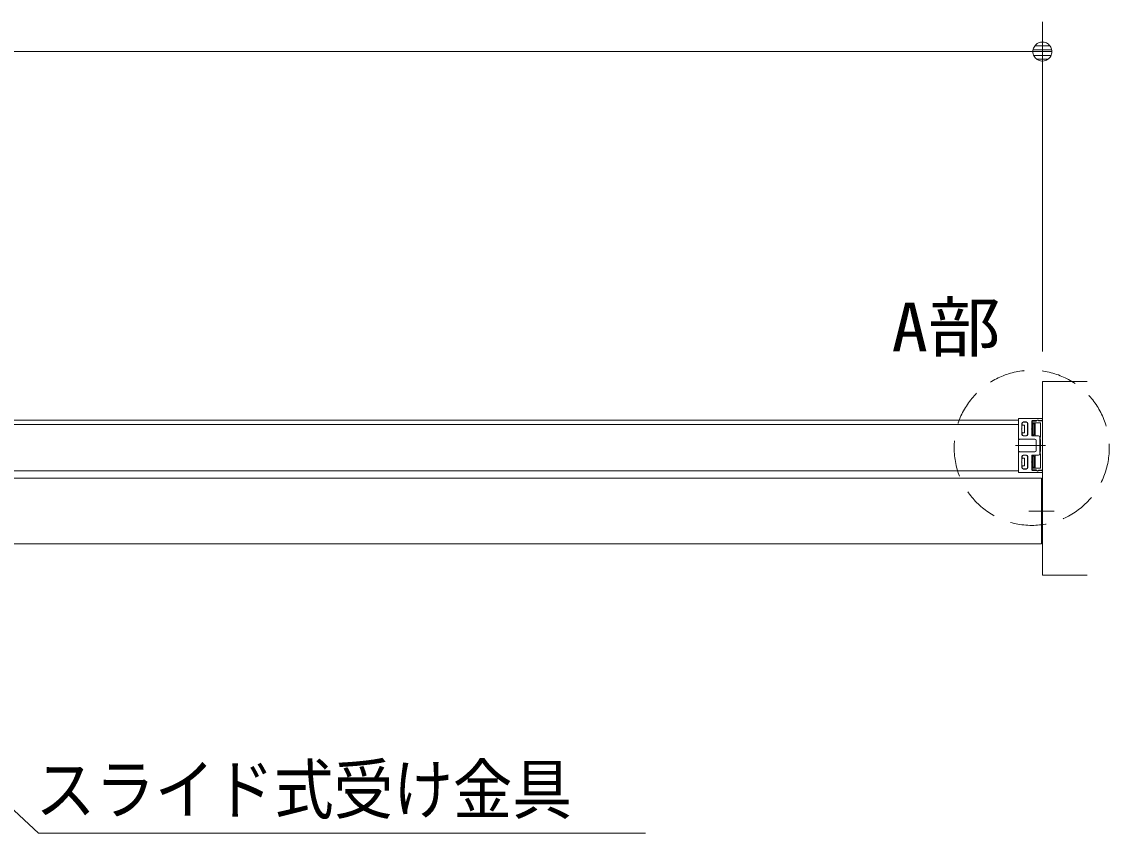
# Model space of a CAD drawing. Units: millimetres, scale not verified. Extents: x -6062 to 6062, y -3045 to 3045.
# Drawn here: x -2788 to -2059, y 1062 to 1606 of the extents above; entities that cross this region are included whole.
import ezdxf
from ezdxf.enums import TextEntityAlignment as Align

# ---------------------------------------------------------------- set-up
doc = ezdxf.new("R2010")
doc.units = ezdxf.units.MM
doc.header["$LTSCALE"] = 20
doc.linetypes.add('DASHED1', pattern=[1.8, 1.2, -0.6])
for name, color, linetype, lineweight in [('0-0_2寸法-1', 7, 'Continuous', 9), ('0-1_0', 7, 'Continuous', 9), ('0-3_2寸法-3', 7, 'Continuous', 9), ('0-4_3一般', 7, 'Continuous', 9)]:
    doc.layers.add(name, color=color, linetype=linetype, lineweight=lineweight)
doc.styles.add('ＭＳ ゴシック', font='')
doc.styles.get('ＭＳ ゴシック').set_extended_font_data('MS Gothic')

# ---------------------------------------------------------------- blocks, each defined once
blk = doc.blocks.new('_Dot')
at = {"layer": '0-1_0'}
for p, q in [((-10, 0), (-20, 0)), ((9.78, 2), (-9.78, 2)), ((7.99, 6), (-7.99, 6)), ((9.16, -3.98), (-9.16, -3.98)), ((6, -7.98), (-6, -7.98))]:
    blk.add_line(p, q, dxfattribs=at)
for points in [[(10, 0), (9.92, 1.25), (9.69, 2.49), (9.3, 3.68), (8.76, 4.82), (8.09, 5.88), (7.29, 6.85), (6.37, 7.71), (5.36, 8.44), (4.26, 9.05), (3.09, 9.51), (1.87, 9.82), (0.63, 9.98), (-0.63, 9.98), (-1.87, 9.82), (-3.09, 9.51), (-4.26, 9.05), (-5.36, 8.44), (-6.37, 7.71), (-7.29, 6.85), (-8.09, 5.88), (-8.76, 4.82), (-9.3, 3.68), (-9.69, 2.49), (-9.92, 1.25), (-10, 0), (0, 0)], [(-10, 0), (-9.92, -1.25), (-9.69, -2.49), (-9.3, -3.68), (-8.76, -4.82), (-8.09, -5.88), (-7.29, -6.85), (-6.37, -7.71), (-5.36, -8.44), (-4.26, -9.05), (-3.09, -9.51), (-1.87, -9.82), (-0.63, -9.98), (0.63, -9.98), (1.87, -9.82), (3.09, -9.51), (4.26, -9.05), (5.36, -8.44), (6.37, -7.71), (7.29, -6.85), (8.09, -5.88), (8.76, -4.82), (9.3, -3.68), (9.69, -2.49), (9.92, -1.25), (10, 0), (0, 0)]]:
    blk.add_lwpolyline(points, close=True, dxfattribs=at)
blk = doc.blocks.new('グループ-30')
at = {"layer": '0-4_3一般'}
for p, q in [((-6638, 26776.9), (-30002, 26776.9)), ((-30000, 26716.9), (-6640, 26716.9)), ((-6640, 26792.3), (-6640, 26792.9)), ((-6640, 26716.9), (-6640, 26096.9)), ((-6638, 26796.9), (-6320, 26796.9)), ((-6638, 26520.9), (-6638, 26788.9)), ((-6638, 26096.9), (-6638, 26776.9)), ((-6636, 26796.9), (-6326, 26796.9)), ((-6594, 26732.9), (-6594, 26659.9)), ((-6592, 26710.9), (-6592, 26704.9)), ((-6536, 26752.9), (-6574, 26752.9)), ((-6538, 26750.9), (-6572, 26750.9)), ((-6572, 26710.9), (-6558, 26710.9)), ((-6558, 26710.9), (-6558, 26607.9)), ((-6518, 26587.9), (-6518, 26730.9)), ((-6516, 26732.9), (-6516, 26585.9)), ((-6460, 26764.9), (-6460, 26659.9)), ((-6458, 26748.9), (-6458, 26750)), ((-6458, 26730.9), (-6458, 26573.9)), ((-6454, 26770.9), (-6396.6, 26770.9)), ((-6453.2, 26755.8), (-6419.9, 26762.5)), ((-6350, 26742.9), (-6452, 26742.9)), ((-6424, 26736.9), (-6452, 26736.9)), ((-6448, 26721.9), (-6448, 26721.7)), ((-6448, 26583.1), (-6448, 26721.7)), ((-6442.8, 26726.9), (-6433.2, 26726.9)), ((-6433, 26726.9), (-6433.2, 26726.9)), ((-6428, 26721.7), (-6428, 26583.1)), ((-6418, 26573.9), (-6418, 26730.9)), ((-6416, 26762.9), (-6406.9, 26762.9)), ((-6406.9, 26762.9), (-6385, 26775.5)), ((-6370, 26766.9), (-6320, 26766.9)), ((-6344, 26546.9), (-6344, 26736.9)), ((-6320, 26796.9), (-6320, 26076.9)), ((-6320, 26766.9), (-6320, 26106.9)), ((-6600, 26653.9), (-6594, 26659.9)), ((-6594, 26647.9), (-6600, 26653.9)), ((-6594, 26647.9), (-6594, 26585.9)), ((-6592, 26613.9), (-6592, 26607.9)), ((-6592, 26607.9), (-6592, 26587.9)), ((-6572, 26607.9), (-6592, 26607.9)), ((-6536, 26565.9), (-6574, 26565.9)), ((-6558, 26607.9), (-6572, 26607.9)), ((-6572, 26567.9), (-6538, 26567.9)), ((-6466, 26653.9), (-6460, 26659.9)), ((-6460, 26647.9), (-6466, 26653.9)), ((-6460, 26647.9), (-6460, 26571.9)), ((-6372, 26565.9), (-6454, 26565.9)), ((-6452, 26567.9), (-6424, 26567.9)), ((-6443, 26577.9), (-6442.8, 26577.9)), ((-6433.2, 26577.9), (-6442.8, 26577.9)), ((-6428, 26582.9), (-6428, 26583.1)), ((-6352, 26545.9), (-6352, 26327.9)), ((-6350, 26546.9), (-6344, 26546.9)), ((-6350, 26516.9), (-6350, 26546.9)), ((-6681.4, 26436.9), (-6281.4, 26436.9)), ((-6632, 26516.9), (-6634, 26516.9)), ((-6628, 26521.9), (-6628, 26520.9)), ((-6422, 26521.9), (-6628, 26521.9)), ((-6466, 26436.9), (-6310.5, 26436.9)), ((-6402, 26501.9), (-6402, 26371.9)), ((-6399.6, 26436.9), (-6279.6, 26436.9)), ((-6344, 26516.9), (-6350, 26516.9)), ((-6344, 26356.9), (-6344, 26516.9)), ((-6638, 26352.9), (-6638, 26084.9)), ((-6632, 26356.9), (-6634, 26356.9)), ((-6594, 26225.9), (-6594, 26287.9)), ((-6592, 26265.9), (-6592, 26259.9)), ((-6536, 26307.9), (-6574, 26307.9)), ((-6538, 26305.9), (-6572, 26305.9)), ((-6558, 26265.9), (-6572, 26265.9)), ((-6558, 26162.9), (-6558, 26265.9)), ((-6518, 26142.9), (-6518, 26285.9)), ((-6516, 26140.9), (-6516, 26287.9)), ((-6460, 26225.9), (-6460, 26301.9)), ((-6458, 26299.9), (-6458, 26142.9)), ((-6372, 26307.9), (-6454, 26307.9)), ((-6424, 26305.9), (-6452, 26305.9)), ((-6448, 26290.9), (-6448, 26290.7)), ((-6448, 26152.1), (-6448, 26290.7)), ((-6442.8, 26295.9), (-6433.2, 26295.9)), ((-6433, 26295.9), (-6433.2, 26295.9)), ((-6428, 26290.7), (-6428, 26152.1)), ((-6418, 26142.9), (-6418, 26299.9)), ((-6350, 26356.9), (-6344, 26356.9)), ((-6350, 26326.9), (-6350, 26356.9)), ((-6344, 26326.9), (-6350, 26326.9)), ((-6344, 26136.9), (-6344, 26326.9)), ((-6600, 26219.9), (-6594, 26225.9)), ((-6594, 26213.9), (-6600, 26219.9)), ((-6594, 26140.9), (-6594, 26213.9)), ((-6592, 26168.9), (-6592, 26162.9)), ((-6592, 26162.9), (-6592, 26142.9)), ((-6572, 26162.9), (-6592, 26162.9)), ((-6536, 26120.9), (-6574, 26120.9)), ((-6572, 26162.9), (-6558, 26162.9)), ((-6572, 26122.9), (-6538, 26122.9)), ((-6466, 26219.9), (-6460, 26225.9)), ((-6458, 26123.8), (-6458, 26124.9)), ((-6419.9, 26111.3), (-6453.2, 26117.9)), ((-6452, 26136.9), (-6424, 26136.9)), ((-6452, 26130.9), (-6350, 26130.9)), ((-6443, 26146.9), (-6442.8, 26146.9)), ((-6433.2, 26146.9), (-6442.8, 26146.9)), ((-6428, 26151.9), (-6428, 26152.1)), ((-6406.9, 26110.9), (-6416, 26110.9)), ((-6385, 26098.2), (-6406.9, 26110.9)), ((-6320, 26106.9), (-6370, 26106.9)), ((-30002, 26096.9), (-6638, 26096.9)), ((-6640, 26096.9), (-30000, 26096.9)), ((-6640, 26081.4), (-6640, 26080.9)), ((-6636, 26076.9), (-6326, 26076.9)), ((-6454, 26102.9), (-6396.6, 26102.9)), ((-6369, 26102.9), (-6320, 26102.9)), ((-6320, 26102.9), (-6320, 26082.9)), ((-6502.2, 25556.9), (-6162.2, 25556.9)), ((-6330, 25116.9), (-53990, 25116.9))]:
    blk.add_line(p, q, dxfattribs=at)
for points in [[(-6320, 26076.9), (-6638, 26076.9), (-6638, 26796.9)], [(-6592, 26730.9), (-6592, 26710.9), (-6572, 26710.9)], [(-6442.8, 26726.9), (-6443, 26726.9), (-6443.2, 26726.8), (-6443.4, 26726.8), (-6443.6, 26726.8), (-6443.8, 26726.7), (-6444, 26726.7), (-6444.2, 26726.6), (-6444.4, 26726.6), (-6444.6, 26726.5), (-6444.7, 26726.4), (-6444.9, 26726.3), (-6445.1, 26726.3), (-6445.3, 26726.2), (-6445.4, 26726), (-6445.6, 26725.9), (-6445.8, 26725.8), (-6445.9, 26725.7), (-6446.1, 26725.6), (-6446.2, 26725.4), (-6446.4, 26725.3), (-6446.5, 26725.1), (-6446.7, 26725), (-6446.8, 26724.8), (-6446.9, 26724.6), (-6447.1, 26724.5), (-6447.2, 26724.3), (-6447.3, 26724.1), (-6447.4, 26724), (-6447.5, 26723.8), (-6447.6, 26723.6), (-6447.6, 26723.4), (-6447.7, 26723.2), (-6447.8, 26723.1), (-6447.8, 26722.9), (-6447.9, 26722.7), (-6447.9, 26722.5), (-6447.9, 26722.3), (-6448, 26722.1), (-6448, 26721.9)], [(-6428, 26721.7), (-6428, 26721.9), (-6428, 26722.1), (-6428.1, 26722.3), (-6428.1, 26722.5), (-6428.1, 26722.7), (-6428.2, 26722.9), (-6428.2, 26723.1), (-6428.3, 26723.3), (-6428.4, 26723.4), (-6428.5, 26723.6), (-6428.5, 26723.8), (-6428.6, 26724), (-6428.7, 26724.1), (-6428.8, 26724.3), (-6428.9, 26724.5), (-6429.1, 26724.6), (-6429.2, 26724.8), (-6429.3, 26725), (-6429.5, 26725.1), (-6429.6, 26725.3), (-6429.8, 26725.4), (-6429.9, 26725.6), (-6430.1, 26725.7), (-6430.2, 26725.8), (-6430.4, 26725.9), (-6430.6, 26726.1), (-6430.7, 26726.2), (-6430.9, 26726.3), (-6431.1, 26726.4), (-6431.3, 26726.4), (-6431.5, 26726.5), (-6431.6, 26726.6), (-6431.8, 26726.6), (-6432, 26726.7), (-6432.2, 26726.8), (-6432.4, 26726.8), (-6432.6, 26726.8), (-6432.8, 26726.9), (-6433, 26726.9)], [(-6369, 26770.9), (-6320, 26770.9), (-6320, 26790.9)], [(-6448, 26583.1), (-6448, 26582.9), (-6448, 26582.7), (-6447.9, 26582.5), (-6447.9, 26582.3), (-6447.9, 26582.1), (-6447.8, 26581.9), (-6447.8, 26581.7), (-6447.7, 26581.5), (-6447.6, 26581.3), (-6447.5, 26581.2), (-6447.5, 26581), (-6447.4, 26580.8), (-6447.3, 26580.6), (-6447.2, 26580.5), (-6447.1, 26580.3), (-6446.9, 26580.1), (-6446.8, 26580), (-6446.7, 26579.8), (-6446.5, 26579.6), (-6446.4, 26579.5), (-6446.2, 26579.3), (-6446.1, 26579.2), (-6445.9, 26579.1), (-6445.8, 26578.9), (-6445.6, 26578.8), (-6445.4, 26578.7), (-6445.3, 26578.6), (-6445.1, 26578.5), (-6444.9, 26578.4), (-6444.7, 26578.3), (-6444.5, 26578.2), (-6444.4, 26578.2), (-6444.2, 26578.1), (-6444, 26578.1), (-6443.8, 26578), (-6443.6, 26578), (-6443.4, 26577.9), (-6443.2, 26577.9), (-6443, 26577.9)], [(-6433.2, 26577.9), (-6433, 26577.9), (-6432.8, 26577.9), (-6432.6, 26577.9), (-6432.4, 26578), (-6432.2, 26578), (-6432, 26578.1), (-6431.8, 26578.1), (-6431.6, 26578.2), (-6431.4, 26578.3), (-6431.3, 26578.3), (-6431.1, 26578.4), (-6430.9, 26578.5), (-6430.7, 26578.6), (-6430.6, 26578.7), (-6430.4, 26578.8), (-6430.2, 26579), (-6430.1, 26579.1), (-6429.9, 26579.2), (-6429.8, 26579.4), (-6429.6, 26579.5), (-6429.5, 26579.7), (-6429.3, 26579.8), (-6429.2, 26580), (-6429.1, 26580.1), (-6428.9, 26580.3), (-6428.8, 26580.5), (-6428.7, 26580.6), (-6428.6, 26580.8), (-6428.5, 26581), (-6428.4, 26581.2), (-6428.4, 26581.3), (-6428.3, 26581.5), (-6428.2, 26581.7), (-6428.2, 26581.9), (-6428.1, 26582.1), (-6428.1, 26582.3), (-6428.1, 26582.5), (-6428, 26582.7), (-6428, 26582.9)], [(-6422, 26351.9), (-6628, 26351.9), (-6628, 26352.9)], [(-6592, 26285.9), (-6592, 26265.9), (-6572, 26265.9)], [(-6442.8, 26295.9), (-6443, 26295.9), (-6443.2, 26295.8), (-6443.4, 26295.8), (-6443.6, 26295.8), (-6443.8, 26295.7), (-6444, 26295.7), (-6444.2, 26295.6), (-6444.4, 26295.6), (-6444.6, 26295.5), (-6444.7, 26295.4), (-6444.9, 26295.3), (-6445.1, 26295.3), (-6445.3, 26295.2), (-6445.4, 26295), (-6445.6, 26294.9), (-6445.8, 26294.8), (-6445.9, 26294.7), (-6446.1, 26294.6), (-6446.2, 26294.4), (-6446.4, 26294.3), (-6446.5, 26294.1), (-6446.7, 26294), (-6446.8, 26293.8), (-6446.9, 26293.6), (-6447.1, 26293.5), (-6447.2, 26293.3), (-6447.3, 26293.1), (-6447.4, 26293), (-6447.5, 26292.8), (-6447.6, 26292.6), (-6447.6, 26292.4), (-6447.7, 26292.2), (-6447.8, 26292.1), (-6447.8, 26291.9), (-6447.9, 26291.7), (-6447.9, 26291.5), (-6447.9, 26291.3), (-6448, 26291.1), (-6448, 26290.9)], [(-6428, 26290.7), (-6428, 26290.9), (-6428, 26291.1), (-6428.1, 26291.3), (-6428.1, 26291.5), (-6428.1, 26291.7), (-6428.2, 26291.9), (-6428.2, 26292.1), (-6428.3, 26292.3), (-6428.4, 26292.4), (-6428.5, 26292.6), (-6428.5, 26292.8), (-6428.6, 26293), (-6428.7, 26293.1), (-6428.8, 26293.3), (-6428.9, 26293.5), (-6429.1, 26293.6), (-6429.2, 26293.8), (-6429.3, 26294), (-6429.5, 26294.1), (-6429.6, 26294.3), (-6429.8, 26294.4), (-6429.9, 26294.6), (-6430.1, 26294.7), (-6430.2, 26294.8), (-6430.4, 26294.9), (-6430.6, 26295.1), (-6430.7, 26295.2), (-6430.9, 26295.3), (-6431.1, 26295.4), (-6431.3, 26295.4), (-6431.5, 26295.5), (-6431.6, 26295.6), (-6431.8, 26295.6), (-6432, 26295.7), (-6432.2, 26295.8), (-6432.4, 26295.8), (-6432.6, 26295.8), (-6432.8, 26295.9), (-6433, 26295.9)], [(-6460, 26108.9), (-6460, 26213.9), (-6466, 26219.9)], [(-6448, 26152.1), (-6448, 26151.9), (-6448, 26151.7), (-6447.9, 26151.5), (-6447.9, 26151.3), (-6447.9, 26151.1), (-6447.8, 26150.9), (-6447.8, 26150.7), (-6447.7, 26150.5), (-6447.6, 26150.3), (-6447.5, 26150.2), (-6447.5, 26150), (-6447.4, 26149.8), (-6447.3, 26149.6), (-6447.2, 26149.5), (-6447.1, 26149.3), (-6446.9, 26149.1), (-6446.8, 26149), (-6446.7, 26148.8), (-6446.5, 26148.6), (-6446.4, 26148.5), (-6446.2, 26148.3), (-6446.1, 26148.2), (-6445.9, 26148.1), (-6445.8, 26147.9), (-6445.6, 26147.8), (-6445.4, 26147.7), (-6445.3, 26147.6), (-6445.1, 26147.5), (-6444.9, 26147.4), (-6444.7, 26147.3), (-6444.5, 26147.2), (-6444.4, 26147.2), (-6444.2, 26147.1), (-6444, 26147.1), (-6443.8, 26147), (-6443.6, 26147), (-6443.4, 26146.9), (-6443.2, 26146.9), (-6443, 26146.9)], [(-6433.2, 26146.9), (-6433, 26146.9), (-6432.8, 26146.9), (-6432.6, 26146.9), (-6432.4, 26147), (-6432.2, 26147), (-6432, 26147.1), (-6431.8, 26147.1), (-6431.6, 26147.2), (-6431.4, 26147.3), (-6431.3, 26147.3), (-6431.1, 26147.4), (-6430.9, 26147.5), (-6430.7, 26147.6), (-6430.6, 26147.7), (-6430.4, 26147.8), (-6430.2, 26148), (-6430.1, 26148.1), (-6429.9, 26148.2), (-6429.8, 26148.4), (-6429.6, 26148.5), (-6429.5, 26148.7), (-6429.3, 26148.8), (-6429.2, 26149), (-6429.1, 26149.1), (-6428.9, 26149.3), (-6428.8, 26149.5), (-6428.7, 26149.6), (-6428.6, 26149.8), (-6428.5, 26150), (-6428.4, 26150.2), (-6428.4, 26150.3), (-6428.3, 26150.5), (-6428.2, 26150.7), (-6428.2, 26150.9), (-6428.1, 26151.1), (-6428.1, 26151.3), (-6428.1, 26151.5), (-6428, 26151.7), (-6428, 26151.9)], [(-6330, 25116.9), (-6330, 25996.9), (-53990, 25996.9), (-53990, 25116.9)]]:
    blk.add_lwpolyline(points, dxfattribs=at)
for centre, radius, start, end in [((-6636, 26792.9), 4, 90, 180), ((-6636, 26792.3), 4, 180, 240), ((-6574, 26732.9), 20, 90, 180), ((-6572, 26730.9), 20, 90, 180), ((-6538, 26730.9), 20, 0, 90), ((-6536, 26732.9), 20, 0, 90), ((-6454, 26764.9), 6, 90, 180), ((-6452, 26750), 6, 101.30993, 180), ((-6452, 26748.9), 6, 180, 270), ((-6452, 26730.9), 6, 97.23876, 172.76124), ((-6452, 26730.9), 6, 172.76124, 180), ((-6452, 26730.9), 6, 90, 97.23876), ((-6424, 26730.9), 6, 82.76124, 90), ((-6424, 26730.9), 6, 7.23876, 82.76124), ((-6416, 26742.9), 20, 90, 101.30993), ((-6424, 26730.9), 6, 0, 7.23876), ((-6384, 26764.9), 14, 33.74899, 154.62307), ((-6380, 26766.9), 10, 0, 120), ((-6369, 26774.9), 4, 213.74899, 270), ((-6350, 26736.9), 6, 0, 90), ((-6326, 26790.9), 6, 0, 90), ((-6574, 26585.9), 20, 180, 270), ((-6572, 26587.9), 20, 180, 270), ((-6538, 26587.9), 20, 270, 0), ((-6536, 26585.9), 20, 270, 0), ((-6454, 26571.9), 6, 180, 270), ((-6452, 26573.9), 6, 180, 187.23876), ((-6452, 26573.9), 6, 187.23876, 262.76124), ((-6452, 26573.9), 6, 262.76124, 270), ((-6424, 26573.9), 6, 270, 277.23876), ((-6424, 26573.9), 6, 277.23876, 352.76124), ((-6424, 26573.9), 6, 352.76124, 0), ((-6372, 26545.9), 20, 0, 90), ((-6634, 26520.9), 4, 180, 270), ((-6632, 26520.9), 4, 270, 0), ((-6422, 26501.9), 20, 0, 90), ((-6634, 26352.9), 4, 90, 180), ((-6632, 26352.9), 4, 0, 90), ((-6574, 26287.9), 20, 90, 180), ((-6572, 26285.9), 20, 90, 180), ((-6538, 26285.9), 20, 0, 90), ((-6536, 26287.9), 20, 0, 90), ((-6454, 26301.9), 6, 90, 180), ((-6452, 26299.9), 6, 97.23876, 172.76124), ((-6452, 26299.9), 6, 172.76124, 180), ((-6452, 26299.9), 6, 90, 97.23876), ((-6424, 26299.9), 6, 82.76124, 90), ((-6424, 26299.9), 6, 7.23876, 82.76124), ((-6422, 26371.9), 20, 270, 0), ((-6424, 26299.9), 6, 0, 7.23876), ((-6372, 26327.9), 20, 270, 0), ((-6574, 26140.9), 20, 180, 270), ((-6572, 26142.9), 20, 180, 270), ((-6538, 26142.9), 20, 270, 0), ((-6536, 26140.9), 20, 270, 0), ((-6454, 26108.9), 6, 180, 270), ((-6452, 26142.9), 6, 180, 187.23876), ((-6452, 26142.9), 6, 187.23876, 262.76124), ((-6452, 26124.9), 6, 90, 180), ((-6452, 26123.8), 6, 180, 258.69007), ((-6452, 26142.9), 6, 262.76124, 270), ((-6424, 26142.9), 6, 270, 277.23876), ((-6424, 26142.9), 6, 277.23876, 352.76124), ((-6416, 26130.9), 20, 258.69007, 270), ((-6424, 26142.9), 6, 352.76124, 360), ((-6380, 26106.9), 10, 240, 0), ((-6350, 26136.9), 6, 270, 0), ((-6636, 26081.4), 4, 120, 180), ((-6636, 26080.9), 4, 180, 270), ((-6384, 26108.9), 14, 205.37693, 326.25101), ((-6369, 26098.9), 4, 90, 146.25101), ((-6326, 26082.9), 6, 270, 0)]:
    blk.add_arc(centre, radius, start, end, dxfattribs=at)
blk = doc.blocks.new('グループ-31')
at = {"layer": '0-4_3一般'}
blk.add_blockref('グループ-30', (0, 0), dxfattribs=at)

msp = doc.modelspace()

# ---------------------------------------------------------------- linework, layer by layer
at = {"layer": '0-0_2寸法-1'}
for p, q in [((-2103.5, 1384.84), (-2103.5, 1606)), ((-2116.21, 1586), (-4481.79, 1586))]:
    msp.add_line(p, q, dxfattribs=at)
at = {"layer": '0-3_2寸法-3'}
msp.add_lwpolyline([(-3008.5, 1277.68), (-2776.59, 1061.84), (-2369.71, 1061.84)], dxfattribs=at)
at = {"layer": '0-4_3一般'}
msp.add_lwpolyline([(-2073.5, 1234.84), (-2103.5, 1234.84), (-2103.5, 1364.84), (-2073.5, 1364.84)], dxfattribs=at)
at = {"layer": '0-4_3一般', "linetype": 'DASHED1'}
msp.add_circle((-2110.66, 1320.28), 52, dxfattribs=at)

# ---------------------------------------------------------------- block references
at = {"layer": '0-0_2寸法-1', "xscale": 0.6356201, "yscale": 0.6356201}
msp.add_blockref('_Dot', (-2103.5, 1586), dxfattribs=at)
at = {"layer": '0-4_3一般', "xscale": 0.05, "yscale": 0.05}
msp.add_blockref('グループ-31', (-1787.5, 0), dxfattribs=at)

# ---------------------------------------------------------------- texts
at = {"layer": '0-3_2寸法-3', "style": 'ＭＳ ゴシック'}
for s, width, p in [('A部', 1.1, (-2204.61, 1375.27)), ('スライド式受け金具', 0.9, (-2778.52, 1065.19))]:
    msp.add_text(s, height=32.55, dxfattribs=dict(at, width=width)).set_placement(p, align=Align.BOTTOM_LEFT)

doc.saveas('drawing.dxf')
